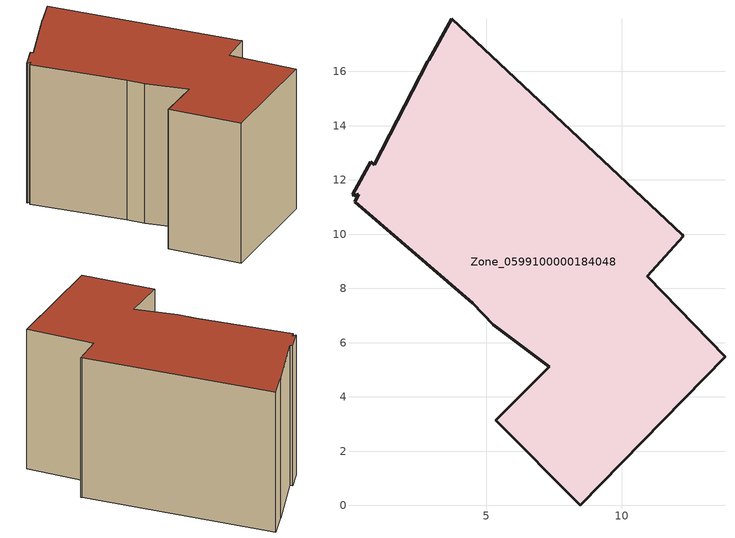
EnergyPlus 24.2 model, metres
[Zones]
Zone_0599100000184048
 floor ground (C_G): 0.13,11.42 0.07,11.47 0.75,12.67 0.88,12.56 2.84,16.37 2.89,16.41 3.73,17.95 12.23,9.97 12.27,9.93 10.93,8.45 13.8,5.48 8.47,0 5.35,3.13 7.33,5.12 5.26,6.67 4.5,7.46 0.17,11.19 0.31,11.46 z0
 wall outside (C_F): 5.26,6.67 7.33,5.12 5.35,3.13 8.47,0 13.8,5.48 10.93,8.45 12.27,9.93 12.23,9.97 3.73,17.95 2.89,16.41 2.84,16.37 0.88,12.56 0.75,12.67 0.07,11.47 0.13,11.42 0.31,11.46 0.17,11.19 4.5,7.46 5.26,6.67 z0:8.58
 roof outside (C_R): 2.89,16.41 2.84,16.37 0.88,12.56 0.75,12.67 0.07,11.47 0.13,11.42 0.31,11.46 0.17,11.19 4.5,7.46 5.26,6.67 7.33,5.12 5.35,3.13 8.47,0 13.8,5.48 10.93,8.45 12.27,9.93 12.23,9.97 3.73,17.95 z8.58
[BUILDING]
Pand.0599100000184048: North Axis=0; Terrain=City; Loads Convergence Tolerance Value=0.04; Temperature Convergence Tolerance Value=0.4; Solar Distribution=FullExterior; Maximum Number of Warmup Days=25; Minimum Number of Warmup Days=1
[Site:Location]
Rotterdam.The.Hague.AP_ZH_NLD Design_Conditions: Latitude=51.96; Longitude=4.45; Time Zone=1; Elevation=-4.5
[SITE:GROUNDTEMPERATURE:BUILDINGSURFACE]
18, 18, 18, 18, 18, 18, 18, 18, 18, 18, 18, 18
[MATERIAL] Thermal Absorptance=0.9; Solar Absorptance=0.7; Visible Absorptance=0.7
Name | Roughness | Thickness | Conductivity | Density | Specific Heat
G.D.1965 | MediumSmooth | 0.15 | 1 | 540 | 1210
F.D.1965 | Rough | 0.3 | 0.857143 | 1920 | 840
R.D.1965 | MediumRough | 0.2 | 0.08 | 1500 | 1000
[CONSTRUCTION]
C_G: G.D.1965
C_F: F.D.1965
C_R: R.D.1965
[ZONE]
Zone_0599100000184048: Type=1; Multiplier=1; Ceiling Height=Autocalculate; Volume=Autocalculate; Floor Area=autocalculate; Part of Total Floor Area=Yes
[ZONEINFILTRATION:DESIGNFLOWRATE]
Infil_Zone_0599100000184048: Zone or ZoneList or Space or SpaceList=Zone_0599100000184048; Schedule=AlwaysOn; Design Flow Rate Calculation Method=Flow/Area; Flow Rate per Floor Area=0.0042; Constant Term Coefficient=1; Temperature Term Coefficient=0; Velocity Term Coefficient=0; Velocity Squared Term Coefficient=0
[HVACTEMPLATE:ZONE:IDEALLOADSAIRSYSTEM]
Zone_0599100000184048: Maximum Heating Supply Air Temperature=50; Minimum Cooling Supply Air Temperature=13; Maximum Heating Supply Air Humidity Ratio=0.0156; Minimum Cooling Supply Air Humidity Ratio=0.0077; Heating Limit=NoLimit; Cooling Limit=NoLimit; Dehumidification Control Type=ConstantSensibleHeatRatio; Cooling Sensible Heat Ratio=0.7; Dehumidification Setpoint=60; Humidification Control Type=None; Humidification Setpoint=30; Outdoor Air Method=None; Outdoor Air Flow Rate per Person=0.00944; Outdoor Air Flow Rate per Zone Floor Area=0; Outdoor Air Flow Rate per Zone=0; Demand Controlled Ventilation Type=None; Outdoor Air Economizer Type=NoEconomizer; Heat Recovery Type=None; Sensible Heat Recovery Effectiveness=0.7; Latent Heat Recovery Effectiveness=0.65
[ZONECONTROL:THERMOSTAT]
ThermostatControl_Zone_0599100000184048: Zone or ZoneList=Zone_0599100000184048; Control Type Schedule=DualSetpointControlType; Control 1=Thermostat_Zone_0599100000184048; Temperature Difference Between Cutout And Setpoint=0
[THERMOSTATSETPOINT:DUALSETPOINT]
Thermostat_Zone_0599100000184048: Heating Setpoint Temperature Schedule=HeatingSetpoint_Zone_0599100000184048; Cooling Setpoint Temperature Schedule=CoolingSetpoint_Zone_0599100000184048
[SCHEDULE:COMPACT]
HeatingSetpoint_Zone_0599100000184048: Through: 12/31, For: AllDays, Until: 24:00, 21
CoolingSetpoint_Zone_0599100000184048: Through: 12/31, For: AllDays, Until: 24:00, 24
DualSetpointControlType: Through: 12/31, For: AllDays, Until: 24:00, 4
AlwaysOn: Through: 12/31, For: AllDays, Until: 24:00, 1
